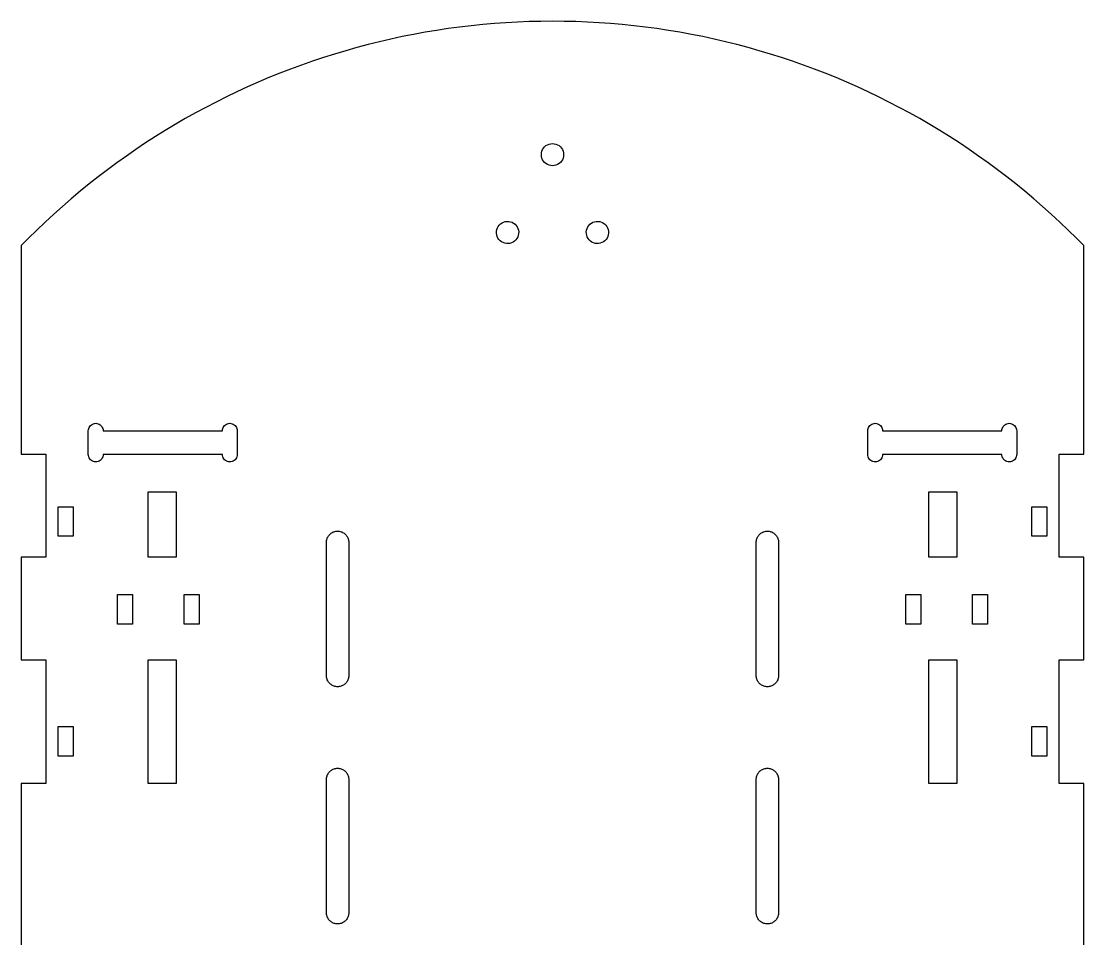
# Model space of a CAD drawing. Header units: metres. Extents: x -72 to 72, y -100 to 100.
# Drawn here: x -71.7 to 71.7, y -23.8 to 100 of the extents above; entities that cross this region are included whole.
import ezdxf

# ---------------------------------------------------------------- set-up
doc = ezdxf.new("R2010")
doc.units = ezdxf.units.M

msp = doc.modelspace()

# ---------------------------------------------------------------- linework, layer by layer
for p, q in [((-14.0901, 99.0024), (-15.6434, 98.7688)), ((-12.5333, 99.2115), (-14.0901, 99.0024)), ((-10.9734, 99.3961), (-12.5333, 99.2115)), ((-9.41083, 99.5562), (-10.9734, 99.3961)), ((-7.8459, 99.6917), (-9.41083, 99.5562)), ((-6.27904, 99.8027), (-7.8459, 99.6917)), ((-4.71063, 99.889), (-6.27904, 99.8027)), ((-3.14107, 99.9507), (-4.71063, 99.889)), ((-1.57072, 99.9877), (-3.14107, 99.9507)), ((0, 100), (-1.57072, 99.9877)), ((1.57072, 99.9877), (0, 100)), ((3.14107, 99.9507), (1.57072, 99.9877)), ((4.71063, 99.889), (3.14107, 99.9507)), ((6.27904, 99.8027), (4.71063, 99.889)), ((7.8459, 99.6917), (6.27904, 99.8027)), ((9.41083, 99.5562), (7.8459, 99.6917)), ((10.9734, 99.3961), (9.41083, 99.5562)), ((12.5333, 99.2115), (10.9734, 99.3961)), ((14.0901, 99.0024), (12.5333, 99.2115)), ((15.6434, 98.7688), (14.0901, 99.0024)), ((-21.8143, 97.5917), (-23.3445, 97.237)), ((-20.2787, 97.9223), (-21.8143, 97.5917)), ((-18.7381, 98.2287), (-20.2787, 97.9223)), ((-17.1929, 98.5109), (-18.7381, 98.2287)), ((-15.6434, 98.7688), (-17.1929, 98.5109)), ((17.1929, 98.5109), (15.6434, 98.7688)), ((18.7381, 98.2287), (17.1929, 98.5109)), ((20.2787, 97.9223), (18.7381, 98.2287)), ((21.8143, 97.5917), (20.2787, 97.9223)), ((23.3445, 97.237), (21.8143, 97.5917)), ((-26.3873, 96.4557), (-27.8991, 96.0294)), ((-24.869, 96.8583), (-26.3873, 96.4557)), ((-23.3445, 97.237), (-24.869, 96.8583)), ((24.869, 96.8583), (23.3445, 97.237)), ((26.3873, 96.4557), (24.869, 96.8583)), ((27.8991, 96.0294), (26.3873, 96.4557)), ((-30.9017, 95.1056), (-32.3917, 94.6085)), ((-29.404, 95.5793), (-30.9017, 95.1056)), ((-27.8991, 96.0294), (-29.404, 95.5793)), ((29.404, 95.5793), (27.8991, 96.0294)), ((30.9017, 95.1056), (29.404, 95.5793)), ((32.3917, 94.6085), (30.9017, 95.1056)), ((-35.3475, 93.5444), (-36.8125, 92.9776)), ((-33.8738, 94.0881), (-35.3475, 93.5444)), ((-32.3917, 94.6085), (-33.8738, 94.0881)), ((33.8738, 94.0881), (32.3917, 94.6085)), ((35.3475, 93.5444), (33.8738, 94.0881)), ((36.8125, 92.9776), (35.3475, 93.5444)), ((-39.7148, 91.7755), (-41.1514, 91.1403)), ((-38.2683, 92.3879), (-39.7148, 91.7755)), ((-36.8125, 92.9776), (-38.2683, 92.3879)), ((38.2683, 92.3879), (36.8125, 92.9776)), ((39.7148, 91.7755), (38.2683, 92.3879)), ((41.1514, 91.1403), (39.7148, 91.7755)), ((-42.5779, 90.4827), (-43.9939, 89.8027)), ((-41.1514, 91.1403), (-42.5779, 90.4827)), ((42.5779, 90.4827), (41.1514, 91.1403)), ((43.9939, 89.8027), (42.5779, 90.4827)), ((-45.399, 89.1006), (-46.793, 88.3766)), ((-43.9939, 89.8027), (-45.399, 89.1006)), ((45.399, 89.1006), (43.9939, 89.8027)), ((46.793, 88.3766), (45.399, 89.1006)), ((-48.1754, 87.6307), (-49.5459, 86.8631)), ((-46.793, 88.3766), (-48.1754, 87.6307)), ((48.1754, 87.6307), (46.793, 88.3766)), ((49.5459, 86.8631), (48.1754, 87.6307)), ((-50.9041, 86.0742), (-52.2498, 85.264)), ((-49.5459, 86.8631), (-50.9041, 86.0742)), ((50.9041, 86.0742), (49.5459, 86.8631)), ((52.2498, 85.264), (50.9041, 86.0742)), ((-52.2498, 85.264), (-53.5827, 84.4328)), ((53.5827, 84.4328), (52.2498, 85.264)), ((-54.9023, 83.5807), (-56.2083, 82.7081)), ((-53.5827, 84.4328), (-54.9023, 83.5807)), ((-1.06064, 83.0607), (-0.88165, 83.2135)), ((-0.88165, 83.2135), (-0.68097, 83.3365)), ((-0.68097, 83.3365), (-0.4635, 83.4266)), ((-0.4635, 83.4266), (-0.23463, 83.4815)), ((-0.23463, 83.4815), (0, 83.5)), ((0, 83.5), (0.23465, 83.4815)), ((0.23465, 83.4815), (0.46352, 83.4266)), ((0.46352, 83.4266), (0.68098, 83.3365)), ((0.68098, 83.3365), (0.88167, 83.2135)), ((0.88167, 83.2135), (1.06065, 83.0607)), ((54.9023, 83.5807), (53.5827, 84.4328)), ((56.2083, 82.7081), (54.9023, 83.5807)), ((-57.5005, 81.815), (-58.7785, 80.9017)), ((-56.2083, 82.7081), (-57.5005, 81.815)), ((-1.49997, 82), (-1.48151, 82.2346)), ((-1.48151, 81.7653), (-1.49997, 82)), ((-1.48151, 82.2346), (-1.42656, 82.4635)), ((-1.42656, 81.5365), (-1.48151, 81.7653)), ((-1.42656, 82.4635), (-1.33649, 82.681)), ((-1.33649, 82.681), (-1.2135, 82.8817)), ((-1.2135, 82.8817), (-1.06064, 83.0607)), ((1.06065, 83.0607), (1.21352, 82.8817)), ((1.21352, 82.8817), (1.3365, 82.681)), ((1.3365, 82.681), (1.42657, 82.4635)), ((1.42657, 82.4635), (1.48152, 82.2346)), ((1.48152, 81.7653), (1.42657, 81.5365)), ((1.48152, 82.2346), (1.5, 82)), ((1.5, 82), (1.48152, 81.7653)), ((57.5005, 81.815), (56.2083, 82.7081)), ((58.7785, 80.9017), (57.5005, 81.815)), ((-58.7785, 80.9017), (-60.042, 79.9685)), ((-1.33649, 81.319), (-1.42656, 81.5365)), ((-1.2135, 81.1183), (-1.33649, 81.319)), ((-1.06064, 80.9393), (-1.2135, 81.1183)), ((-0.88165, 80.7865), (-1.06064, 80.9393)), ((-0.68097, 80.6635), (-0.88165, 80.7865)), ((-0.4635, 80.5734), (-0.68097, 80.6635)), ((-0.23463, 80.5185), (-0.4635, 80.5734)), ((0, 80.5), (-0.23463, 80.5185)), ((0.23465, 80.5185), (0, 80.5)), ((0.46352, 80.5734), (0.23465, 80.5185)), ((0.68098, 80.6635), (0.46352, 80.5734)), ((0.88167, 80.7865), (0.68098, 80.6635)), ((1.06065, 80.9393), (0.88167, 80.7865)), ((1.21352, 81.1183), (1.06065, 80.9393)), ((1.3365, 81.319), (1.21352, 81.1183)), ((1.42657, 81.5365), (1.3365, 81.319)), ((60.042, 79.9685), (58.7785, 80.9017)), ((-61.2907, 79.0155), (-62.5243, 78.043)), ((-60.042, 79.9685), (-61.2907, 79.0155)), ((61.2907, 79.0155), (60.042, 79.9685)), ((62.5243, 78.043), (61.2907, 79.0155)), ((-62.5243, 78.043), (-63.7424, 77.0513)), ((63.7424, 77.0513), (62.5243, 78.043)), ((-64.9448, 76.0406), (-66.1312, 75.0111)), ((-63.7424, 77.0513), (-64.9448, 76.0406)), ((64.9448, 76.0406), (63.7424, 77.0513)), ((66.1312, 75.0111), (64.9448, 76.0406)), ((-66.1312, 75.0111), (-67.3012, 73.9631)), ((67.3012, 73.9631), (66.1312, 75.0111)), ((-67.3012, 73.9631), (-68.4547, 72.8969)), ((68.4547, 72.8969), (67.3012, 73.9631)), ((-69.5913, 71.8126), (-70.7107, 70.7107)), ((-68.4547, 72.8969), (-69.5913, 71.8126)), ((-7.55396, 71.6568), (-7.51106, 71.8882)), ((-7.51106, 71.8882), (-7.4325, 72.1101)), ((-7.4325, 72.1101), (-7.32018, 72.317)), ((-7.32018, 72.317), (-7.17688, 72.5037)), ((-7.17688, 72.5037), (-7.00615, 72.6657)), ((-7.00615, 72.6657), (-6.81216, 72.799)), ((-6.81216, 72.799), (-6.59972, 72.9004)), ((-6.59972, 72.9004), (-6.37404, 72.9672)), ((-6.37404, 72.9672), (-6.14067, 72.998)), ((-6.14067, 72.998), (-5.90538, 72.9918)), ((-5.90538, 72.9918), (-5.67393, 72.9489)), ((-5.67393, 72.9489), (-5.45207, 72.8703)), ((-5.45207, 72.8703), (-5.24521, 72.758)), ((-5.24521, 72.758), (-5.05847, 72.6147)), ((-5.05847, 72.6147), (-4.89645, 72.444)), ((-4.89645, 72.444), (-4.76314, 72.25)), ((-4.76314, 72.25), (-4.6618, 72.0376)), ((-4.6618, 72.0376), (-4.59496, 71.8119)), ((-4.59496, 71.8119), (-4.56422, 71.5785)), ((4.56422, 71.5785), (4.59496, 71.8119)), ((4.59496, 71.8119), (4.6618, 72.0376)), ((4.6618, 72.0376), (4.76314, 72.25)), ((4.76314, 72.25), (4.89645, 72.444)), ((4.89645, 72.444), (5.05847, 72.6147)), ((5.05847, 72.6147), (5.24521, 72.758)), ((5.24521, 72.758), (5.45207, 72.8703)), ((5.45207, 72.8703), (5.67393, 72.9489)), ((5.67393, 72.9489), (5.90538, 72.9918)), ((5.90538, 72.9918), (6.14067, 72.998)), ((6.14067, 72.998), (6.37404, 72.9672)), ((6.37404, 72.9672), (6.59972, 72.9004)), ((6.59972, 72.9004), (6.81216, 72.799)), ((6.81216, 72.799), (7.00615, 72.6657)), ((7.00615, 72.6657), (7.17688, 72.5037)), ((7.17688, 72.5037), (7.32018, 72.317)), ((7.32018, 72.317), (7.4325, 72.1101)), ((7.4325, 72.1101), (7.51106, 71.8882)), ((7.51106, 71.8882), (7.55396, 71.6568)), ((69.5913, 71.8126), (68.4547, 72.8969)), ((70.7107, 70.7107), (69.5913, 71.8126)), ((-70.7107, 70.7107), (-71.686, 69.7199)), ((-7.56012, 71.4215), (-7.55396, 71.6568)), ((-7.52939, 71.1881), (-7.56012, 71.4215)), ((-7.46254, 70.9624), (-7.52939, 71.1881)), ((-7.36121, 70.75), (-7.46254, 70.9624)), ((-7.22789, 70.556), (-7.36121, 70.75)), ((-7.06587, 70.3853), (-7.22789, 70.556)), ((-6.87914, 70.242), (-7.06587, 70.3853)), ((-5.11819, 70.3343), (-5.31216, 70.201)), ((-4.94745, 70.4963), (-5.11819, 70.3343)), ((-4.80417, 70.683), (-4.94745, 70.4963)), ((-4.69185, 70.8899), (-4.80417, 70.683)), ((-4.61328, 71.1118), (-4.69185, 70.8899)), ((-4.57039, 71.3432), (-4.61328, 71.1118)), ((-4.56422, 71.5785), (-4.57039, 71.3432)), ((4.57037, 71.3432), (4.56422, 71.5785)), ((4.61327, 71.1118), (4.57037, 71.3432)), ((4.69183, 70.8899), (4.61327, 71.1118)), ((4.80415, 70.683), (4.69183, 70.8899)), ((4.94743, 70.4963), (4.80415, 70.683)), ((5.11818, 70.3343), (4.94743, 70.4963)), ((5.31215, 70.201), (5.11818, 70.3343)), ((7.06586, 70.3853), (6.87912, 70.242)), ((7.22787, 70.556), (7.06586, 70.3853)), ((7.36119, 70.75), (7.22787, 70.556)), ((7.46252, 70.9624), (7.36119, 70.75)), ((7.52937, 71.1881), (7.46252, 70.9624)), ((7.56012, 71.4215), (7.52937, 71.1881)), ((7.55396, 71.6568), (7.56012, 71.4215)), ((71.686, 69.7199), (70.7107, 70.7107)), ((-71.686, 69.7199), (-71.686, 41.6)), ((-6.67227, 70.1297), (-6.87914, 70.242)), ((-6.45039, 70.0511), (-6.67227, 70.1297)), ((-6.21896, 70.0082), (-6.45039, 70.0511)), ((-5.98367, 70.0021), (-6.21896, 70.0082)), ((-5.75031, 70.0328), (-5.98367, 70.0021)), ((-5.52461, 70.0996), (-5.75031, 70.0328)), ((-5.31216, 70.201), (-5.52461, 70.0996)), ((5.5246, 70.0996), (5.31215, 70.201)), ((5.75029, 70.0328), (5.5246, 70.0996)), ((5.98366, 70.0021), (5.75029, 70.0328)), ((6.21895, 70.0082), (5.98366, 70.0021)), ((6.45038, 70.0511), (6.21895, 70.0082)), ((6.67226, 70.1297), (6.45038, 70.0511)), ((6.87912, 70.242), (6.67226, 70.1297)), ((71.686, 41.6001), (71.686, 69.7199)), ((-62.636, 44.75), (-62.6237, 44.9064)), ((-62.636, 41.55), (-62.636, 44.75)), ((-62.6237, 44.9064), (-62.5871, 45.059)), ((-62.5871, 45.059), (-62.527, 45.204)), ((-62.527, 45.204), (-62.445, 45.3378)), ((-62.445, 45.3378), (-62.3431, 45.4571)), ((-62.3431, 45.4571), (-62.2238, 45.559)), ((-62.2238, 45.559), (-62.09, 45.641)), ((-62.09, 45.641), (-61.945, 45.701)), ((-61.945, 45.701), (-61.7924, 45.7377)), ((-61.7924, 45.7377), (-61.636, 45.75)), ((-61.636, 45.75), (-61.4796, 45.7377)), ((-61.4796, 45.7377), (-61.327, 45.701)), ((-61.327, 45.701), (-61.182, 45.641)), ((-61.182, 45.641), (-61.0482, 45.559)), ((-61.0482, 45.559), (-60.9289, 45.4571)), ((-60.9289, 45.4571), (-60.827, 45.3378)), ((-60.827, 45.3378), (-60.745, 45.204)), ((-60.745, 45.204), (-60.6849, 45.059)), ((-60.6849, 45.059), (-60.6483, 44.9064)), ((-60.6483, 44.9064), (-60.636, 44.75)), ((-60.636, 44.75), (-44.55, 44.75)), ((-44.55, 44.75), (-44.5377, 44.9064)), ((-44.5377, 44.9064), (-44.5011, 45.059)), ((-44.5011, 45.059), (-44.441, 45.204)), ((-44.441, 45.204), (-44.359, 45.3378)), ((-44.359, 45.3378), (-44.2571, 45.4571)), ((-44.2571, 45.4571), (-44.1378, 45.559)), ((-44.1378, 45.559), (-44.004, 45.641)), ((-44.004, 45.641), (-43.859, 45.701)), ((-43.859, 45.701), (-43.7064, 45.7377)), ((-43.7064, 45.7377), (-43.55, 45.75)), ((-43.55, 45.75), (-43.3936, 45.7377)), ((-43.3936, 45.7377), (-43.241, 45.701)), ((-43.241, 45.701), (-43.096, 45.641)), ((-43.096, 45.641), (-42.9622, 45.559)), ((-42.9622, 45.559), (-42.8429, 45.4571)), ((-42.8429, 45.4571), (-42.741, 45.3378)), ((-42.741, 45.3378), (-42.659, 45.204)), ((-42.659, 45.204), (-42.599, 45.059)), ((-42.599, 45.059), (-42.5623, 44.9064)), ((-42.5623, 44.9064), (-42.55, 44.75)), ((-42.55, 44.75), (-42.55, 41.55)), ((42.55, 44.75), (42.5623, 44.9064)), ((42.55, 41.55), (42.55, 44.75)), ((42.5623, 44.9064), (42.5989, 45.059)), ((42.5989, 45.059), (42.659, 45.204)), ((42.659, 45.204), (42.741, 45.3378)), ((42.741, 45.3378), (42.8429, 45.4571)), ((42.8429, 45.4571), (42.9622, 45.559)), ((42.9622, 45.559), (43.096, 45.641)), ((43.096, 45.641), (43.241, 45.701)), ((43.241, 45.701), (43.3936, 45.7377)), ((43.3936, 45.7377), (43.55, 45.75)), ((43.55, 45.75), (43.7064, 45.7377)), ((43.7064, 45.7377), (43.859, 45.701)), ((43.859, 45.701), (44.004, 45.641)), ((44.004, 45.641), (44.1378, 45.559)), ((44.1378, 45.559), (44.2571, 45.4571)), ((44.2571, 45.4571), (44.359, 45.3378)), ((44.359, 45.3378), (44.441, 45.204)), ((44.441, 45.204), (44.5011, 45.059)), ((44.5011, 45.059), (44.5377, 44.9064)), ((44.5377, 44.9064), (44.55, 44.75)), ((44.55, 44.75), (60.636, 44.75)), ((60.636, 44.75), (60.6483, 44.9064)), ((60.6483, 44.9064), (60.6849, 45.059)), ((60.6849, 45.059), (60.745, 45.204)), ((60.745, 45.204), (60.827, 45.3378)), ((60.827, 45.3378), (60.9289, 45.4571)), ((60.9289, 45.4571), (61.0482, 45.559)), ((61.0482, 45.559), (61.182, 45.641)), ((61.182, 45.641), (61.327, 45.701)), ((61.327, 45.701), (61.4796, 45.7377)), ((61.4796, 45.7377), (61.636, 45.75)), ((61.636, 45.75), (61.7924, 45.7377)), ((61.7924, 45.7377), (61.945, 45.701)), ((61.945, 45.701), (62.09, 45.641)), ((62.09, 45.641), (62.2238, 45.559)), ((62.2238, 45.559), (62.3431, 45.4571)), ((62.3431, 45.4571), (62.445, 45.3378)), ((62.445, 45.3378), (62.527, 45.204)), ((62.527, 45.204), (62.587, 45.059)), ((62.587, 45.059), (62.6237, 44.9064)), ((62.6237, 44.9064), (62.636, 44.75)), ((62.636, 44.75), (62.636, 41.55)), ((-71.686, 41.6), (-68.3862, 41.6001)), ((-68.3862, 41.6001), (-68.3862, 27.6665)), ((68.3861, 41.6), (71.686, 41.6001)), ((68.3862, 27.6665), (68.3861, 41.6)), ((-62.6237, 41.3936), (-62.636, 41.55)), ((-62.5871, 41.241), (-62.6237, 41.3936)), ((-62.527, 41.096), (-62.5871, 41.241)), ((-62.445, 40.9622), (-62.527, 41.096)), ((-62.3431, 40.8429), (-62.445, 40.9622)), ((-62.2238, 40.741), (-62.3431, 40.8429)), ((-62.09, 40.659), (-62.2238, 40.741)), ((-61.945, 40.599), (-62.09, 40.659)), ((-61.7924, 40.5623), (-61.945, 40.599)), ((-61.636, 40.55), (-61.7924, 40.5623)), ((-61.4796, 40.5623), (-61.636, 40.55)), ((-61.327, 40.599), (-61.4796, 40.5623)), ((-61.182, 40.659), (-61.327, 40.599)), ((-61.0482, 40.741), (-61.182, 40.659)), ((-60.9289, 40.8429), (-61.0482, 40.741)), ((-60.827, 40.9622), (-60.9289, 40.8429)), ((-60.745, 41.096), (-60.827, 40.9622)), ((-60.6849, 41.241), (-60.745, 41.096)), ((-60.6483, 41.3936), (-60.6849, 41.241)), ((-60.636, 41.55), (-60.6483, 41.3936)), ((-44.55, 41.55), (-60.636, 41.55)), ((-44.5377, 41.3936), (-44.55, 41.55)), ((-44.5011, 41.241), (-44.5377, 41.3936)), ((-44.441, 41.096), (-44.5011, 41.241)), ((-44.359, 40.9622), (-44.441, 41.096)), ((-44.2571, 40.8429), (-44.359, 40.9622)), ((-44.1378, 40.741), (-44.2571, 40.8429)), ((-44.004, 40.659), (-44.1378, 40.741)), ((-43.859, 40.599), (-44.004, 40.659)), ((-43.7064, 40.5623), (-43.859, 40.599)), ((-43.55, 40.55), (-43.7064, 40.5623)), ((-43.3936, 40.5623), (-43.55, 40.55)), ((-43.241, 40.599), (-43.3936, 40.5623)), ((-43.096, 40.659), (-43.241, 40.599)), ((-42.9622, 40.741), (-43.096, 40.659)), ((-42.8429, 40.8429), (-42.9622, 40.741)), ((-42.741, 40.9622), (-42.8429, 40.8429)), ((-42.659, 41.096), (-42.741, 40.9622)), ((-42.599, 41.241), (-42.659, 41.096)), ((-42.5623, 41.3936), (-42.599, 41.241)), ((-42.55, 41.55), (-42.5623, 41.3936)), ((42.5623, 41.3936), (42.55, 41.55)), ((42.5989, 41.241), (42.5623, 41.3936)), ((42.659, 41.096), (42.5989, 41.241)), ((42.741, 40.9622), (42.659, 41.096)), ((42.8429, 40.8429), (42.741, 40.9622)), ((42.9622, 40.741), (42.8429, 40.8429)), ((43.096, 40.659), (42.9622, 40.741)), ((43.241, 40.599), (43.096, 40.659)), ((43.3936, 40.5623), (43.241, 40.599)), ((43.55, 40.55), (43.3936, 40.5623)), ((43.7064, 40.5623), (43.55, 40.55)), ((43.859, 40.599), (43.7064, 40.5623)), ((44.004, 40.659), (43.859, 40.599)), ((44.1378, 40.741), (44.004, 40.659)), ((44.2571, 40.8429), (44.1378, 40.741)), ((44.359, 40.9622), (44.2571, 40.8429)), ((44.441, 41.096), (44.359, 40.9622)), ((44.5011, 41.241), (44.441, 41.096)), ((44.5377, 41.3936), (44.5011, 41.241)), ((44.55, 41.55), (44.5377, 41.3936)), ((60.636, 41.55), (44.55, 41.55)), ((60.6483, 41.3936), (60.636, 41.55)), ((60.6849, 41.241), (60.6483, 41.3936)), ((60.745, 41.096), (60.6849, 41.241)), ((60.827, 40.9622), (60.745, 41.096)), ((60.9289, 40.8429), (60.827, 40.9622)), ((61.0482, 40.741), (60.9289, 40.8429)), ((61.182, 40.659), (61.0482, 40.741)), ((61.327, 40.599), (61.182, 40.659)), ((61.4796, 40.5623), (61.327, 40.599)), ((61.636, 40.55), (61.4796, 40.5623)), ((61.7924, 40.5623), (61.636, 40.55)), ((61.945, 40.599), (61.7924, 40.5623)), ((62.09, 40.659), (61.945, 40.599)), ((62.2238, 40.741), (62.09, 40.659)), ((62.3431, 40.8429), (62.2238, 40.741)), ((62.445, 40.9622), (62.3431, 40.8429)), ((62.527, 41.096), (62.445, 40.9622)), ((62.587, 41.241), (62.527, 41.096)), ((62.6237, 41.3936), (62.587, 41.241)), ((62.636, 41.55), (62.6237, 41.3936)), ((-54.5761, 36.5), (-50.8017, 36.5001)), ((-54.576, 27.6665), (-54.5761, 36.5)), ((-50.8017, 36.5001), (-50.8017, 27.6665)), ((50.8016, 36.5), (54.576, 36.5001)), ((50.8017, 27.6665), (50.8016, 36.5)), ((54.576, 36.5001), (54.576, 27.6665)), ((-66.686, 30.5), (-66.686, 34.5)), ((-66.686, 34.5), (-64.686, 34.5)), ((-64.686, 34.5), (-64.686, 30.5)), ((64.686, 30.5), (64.686, 34.5)), ((64.686, 34.5), (66.686, 34.5)), ((66.686, 34.5), (66.686, 30.5)), ((-64.686, 30.5), (-66.686, 30.5)), ((-30.4585, 30.0502), (-30.4266, 30.1635)), ((-30.4266, 30.1635), (-30.3858, 30.274)), ((-30.3858, 30.274), (-30.3365, 30.381)), ((-30.3365, 30.381), (-30.2789, 30.4837)), ((-30.2789, 30.4837), (-30.2135, 30.5817)), ((-30.2135, 30.5817), (-30.1406, 30.6742)), ((-30.1406, 30.6742), (-30.0607, 30.7607)), ((-30.0607, 30.7607), (-29.9742, 30.8406)), ((-29.9742, 30.8406), (-29.8817, 30.9135)), ((-29.8817, 30.9135), (-29.7837, 30.979)), ((-29.7837, 30.979), (-29.681, 31.0365)), ((-29.681, 31.0365), (-29.574, 31.0858)), ((-29.574, 31.0858), (-29.4635, 31.1266)), ((-29.4635, 31.1266), (-29.3502, 31.1586)), ((-29.3502, 31.1586), (-29.2346, 31.1815)), ((-29.2346, 31.1815), (-29.1177, 31.1954)), ((-29.1177, 31.1954), (-29, 31.2)), ((-29, 31.2), (-28.8823, 31.1954)), ((-28.8823, 31.1954), (-28.7653, 31.1815)), ((-28.7653, 31.1815), (-28.6498, 31.1586)), ((-28.6498, 31.1586), (-28.5365, 31.1266)), ((-28.5365, 31.1266), (-28.426, 31.0858)), ((-28.426, 31.0858), (-28.319, 31.0365)), ((-28.319, 31.0365), (-28.2162, 30.979)), ((-28.2162, 30.979), (-28.1183, 30.9135)), ((-28.1183, 30.9135), (-28.0258, 30.8406)), ((-28.0258, 30.8406), (-27.9393, 30.7607)), ((-27.9393, 30.7607), (-27.8594, 30.6742)), ((-27.8594, 30.6742), (-27.7865, 30.5817)), ((-27.7865, 30.5817), (-27.721, 30.4837)), ((-27.721, 30.4837), (-27.6635, 30.381)), ((-27.6635, 30.381), (-27.6142, 30.274)), ((-27.6142, 30.274), (-27.5734, 30.1635)), ((-27.5734, 30.1635), (-27.5414, 30.0502)), ((27.5414, 30.0502), (27.5734, 30.1635)), ((27.5734, 30.1635), (27.6142, 30.274)), ((27.6142, 30.274), (27.6635, 30.381)), ((27.6635, 30.381), (27.721, 30.4837)), ((27.721, 30.4837), (27.7865, 30.5817)), ((27.7865, 30.5817), (27.8594, 30.6742)), ((27.8594, 30.6742), (27.9393, 30.7607)), ((27.9393, 30.7607), (28.0258, 30.8406)), ((28.0258, 30.8406), (28.1183, 30.9135)), ((28.1183, 30.9135), (28.2162, 30.979)), ((28.2162, 30.979), (28.319, 31.0365)), ((28.319, 31.0365), (28.426, 31.0858)), ((28.426, 31.0858), (28.5365, 31.1266)), ((28.5365, 31.1266), (28.6498, 31.1586)), ((28.6498, 31.1586), (28.7653, 31.1815)), ((28.7653, 31.1815), (28.8823, 31.1954)), ((28.8823, 31.1954), (29, 31.2)), ((29, 31.2), (29.1177, 31.1954)), ((29.1177, 31.1954), (29.2346, 31.1815)), ((29.2346, 31.1815), (29.3502, 31.1586)), ((29.3502, 31.1586), (29.4635, 31.1266)), ((29.4635, 31.1266), (29.574, 31.0858)), ((29.574, 31.0858), (29.681, 31.0365)), ((29.681, 31.0365), (29.7837, 30.979)), ((29.7837, 30.979), (29.8817, 30.9135)), ((29.8817, 30.9135), (29.9742, 30.8406)), ((29.9742, 30.8406), (30.0607, 30.7607)), ((30.0607, 30.7607), (30.1406, 30.6742)), ((30.1406, 30.6742), (30.2135, 30.5817)), ((30.2135, 30.5817), (30.2789, 30.4837)), ((30.2789, 30.4837), (30.3365, 30.381)), ((30.3365, 30.381), (30.3858, 30.274)), ((30.3858, 30.274), (30.4266, 30.1635)), ((30.4266, 30.1635), (30.4585, 30.0502)), ((66.686, 30.5), (64.686, 30.5)), ((-30.5, 29.7), (-30.4954, 29.8177)), ((-30.5, 11.7), (-30.5, 29.7)), ((-30.4954, 29.8177), (-30.4815, 29.9346)), ((-30.4815, 29.9346), (-30.4585, 30.0502)), ((-27.5414, 30.0502), (-27.5185, 29.9346)), ((-27.5185, 29.9346), (-27.5046, 29.8177)), ((-27.5046, 29.8177), (-27.5, 29.7)), ((-27.5, 29.7), (-27.5, 11.7)), ((27.5, 29.7), (27.5046, 29.8177)), ((27.5, 11.7), (27.5, 29.7)), ((27.5046, 29.8177), (27.5185, 29.9346)), ((27.5185, 29.9346), (27.5414, 30.0502)), ((30.4585, 30.0502), (30.4815, 29.9346)), ((30.4815, 29.9346), (30.4954, 29.8177)), ((30.4954, 29.8177), (30.5, 29.7)), ((30.5, 29.7), (30.5, 11.7)), ((-68.3862, 27.6665), (-71.686, 27.6665)), ((-71.686, 27.6665), (-71.686, 13.8333)), ((-50.8017, 27.6665), (-54.576, 27.6665)), ((54.576, 27.6665), (50.8017, 27.6665)), ((71.686, 27.6665), (68.3862, 27.6665)), ((71.686, 13.8334), (71.686, 27.6665)), ((-58.686, 18.6667), (-58.686, 22.6667)), ((-58.686, 22.6667), (-56.686, 22.6667)), ((-56.686, 22.6667), (-56.686, 18.6667)), ((-49.686, 18.6667), (-49.686, 22.6667)), ((-49.686, 22.6667), (-47.686, 22.6667)), ((-47.686, 22.6667), (-47.686, 18.6667)), ((47.686, 18.6667), (47.686, 22.6667)), ((47.686, 22.6667), (49.686, 22.6667)), ((49.686, 22.6667), (49.686, 18.6667)), ((56.686, 18.6667), (56.686, 22.6667)), ((56.686, 22.6667), (58.686, 22.6667)), ((58.686, 22.6667), (58.686, 18.6667)), ((-56.686, 18.6667), (-58.686, 18.6667)), ((-47.686, 18.6667), (-49.686, 18.6667)), ((49.686, 18.6667), (47.686, 18.6667)), ((58.686, 18.6667), (56.686, 18.6667)), ((-71.686, 13.8333), (-68.3862, 13.8334)), ((-68.3862, 13.8334), (-68.3862, -2.86661)), ((-54.5761, 13.8333), (-50.8017, 13.8334)), ((-54.576, -2.86661), (-54.5761, 13.8333)), ((-50.8017, 13.8334), (-50.8017, -2.86661)), ((50.8016, 13.8333), (54.576, 13.8334)), ((50.8017, -2.86661), (50.8016, 13.8333)), ((54.576, 13.8334), (54.576, -2.86661)), ((68.3861, 13.8333), (71.686, 13.8334)), ((68.3862, -2.86661), (68.3861, 13.8333)), ((-30.4954, 11.5823), (-30.5, 11.7)), ((-30.4815, 11.4653), (-30.4954, 11.5823)), ((-27.5046, 11.5823), (-27.5185, 11.4653)), ((-27.5, 11.7), (-27.5046, 11.5823)), ((27.5046, 11.5823), (27.5, 11.7)), ((27.5185, 11.4653), (27.5046, 11.5823)), ((30.4954, 11.5823), (30.4815, 11.4653)), ((30.5, 11.7), (30.4954, 11.5823)), ((-30.4585, 11.3498), (-30.4815, 11.4653)), ((-30.4266, 11.2365), (-30.4585, 11.3498)), ((-30.3858, 11.126), (-30.4266, 11.2365)), ((-30.3365, 11.019), (-30.3858, 11.126)), ((-30.2789, 10.9162), (-30.3365, 11.019)), ((-30.2135, 10.8183), (-30.2789, 10.9162)), ((-30.1406, 10.7258), (-30.2135, 10.8183)), ((-30.0607, 10.6393), (-30.1406, 10.7258)), ((-29.9742, 10.5594), (-30.0607, 10.6393)), ((-29.8817, 10.4865), (-29.9742, 10.5594)), ((-29.7837, 10.421), (-29.8817, 10.4865)), ((-29.681, 10.3635), (-29.7837, 10.421)), ((-29.574, 10.3142), (-29.681, 10.3635)), ((-29.4635, 10.2734), (-29.574, 10.3142)), ((-29.3502, 10.2414), (-29.4635, 10.2734)), ((-29.2346, 10.2185), (-29.3502, 10.2414)), ((-29.1177, 10.2046), (-29.2346, 10.2185)), ((-29, 10.2), (-29.1177, 10.2046)), ((-28.8823, 10.2046), (-29, 10.2)), ((-28.7653, 10.2185), (-28.8823, 10.2046)), ((-28.6498, 10.2414), (-28.7653, 10.2185)), ((-28.5365, 10.2734), (-28.6498, 10.2414)), ((-28.426, 10.3142), (-28.5365, 10.2734)), ((-28.319, 10.3635), (-28.426, 10.3142)), ((-28.2162, 10.421), (-28.319, 10.3635)), ((-28.1183, 10.4865), (-28.2162, 10.421)), ((-28.0258, 10.5594), (-28.1183, 10.4865)), ((-27.9393, 10.6393), (-28.0258, 10.5594)), ((-27.8594, 10.7258), (-27.9393, 10.6393)), ((-27.7865, 10.8183), (-27.8594, 10.7258)), ((-27.721, 10.9162), (-27.7865, 10.8183)), ((-27.6635, 11.019), (-27.721, 10.9162)), ((-27.6142, 11.126), (-27.6635, 11.019)), ((-27.5734, 11.2365), (-27.6142, 11.126)), ((-27.5414, 11.3498), (-27.5734, 11.2365)), ((-27.5185, 11.4653), (-27.5414, 11.3498)), ((27.5414, 11.3498), (27.5185, 11.4653)), ((27.5734, 11.2365), (27.5414, 11.3498)), ((27.6142, 11.126), (27.5734, 11.2365)), ((27.6635, 11.019), (27.6142, 11.126)), ((27.721, 10.9162), (27.6635, 11.019)), ((27.7865, 10.8183), (27.721, 10.9162)), ((27.8594, 10.7258), (27.7865, 10.8183)), ((27.9393, 10.6393), (27.8594, 10.7258)), ((28.0258, 10.5594), (27.9393, 10.6393)), ((28.1183, 10.4865), (28.0258, 10.5594)), ((28.2162, 10.421), (28.1183, 10.4865)), ((28.319, 10.3635), (28.2162, 10.421)), ((28.426, 10.3142), (28.319, 10.3635)), ((28.5365, 10.2734), (28.426, 10.3142)), ((28.6498, 10.2414), (28.5365, 10.2734)), ((28.7653, 10.2185), (28.6498, 10.2414)), ((28.8823, 10.2046), (28.7653, 10.2185)), ((29, 10.2), (28.8823, 10.2046)), ((29.1177, 10.2046), (29, 10.2)), ((29.2346, 10.2185), (29.1177, 10.2046)), ((29.3502, 10.2414), (29.2346, 10.2185)), ((29.4635, 10.2734), (29.3502, 10.2414)), ((29.574, 10.3142), (29.4635, 10.2734)), ((29.681, 10.3635), (29.574, 10.3142)), ((29.7837, 10.421), (29.681, 10.3635)), ((29.8817, 10.4865), (29.7837, 10.421)), ((29.9742, 10.5594), (29.8817, 10.4865)), ((30.0607, 10.6393), (29.9742, 10.5594)), ((30.1406, 10.7258), (30.0607, 10.6393)), ((30.2135, 10.8183), (30.1406, 10.7258)), ((30.2789, 10.9162), (30.2135, 10.8183)), ((30.3365, 11.019), (30.2789, 10.9162)), ((30.3858, 11.126), (30.3365, 11.019)), ((30.4266, 11.2365), (30.3858, 11.126)), ((30.4585, 11.3498), (30.4266, 11.2365)), ((30.4815, 11.4653), (30.4585, 11.3498)), ((-66.686, 0.84363), (-66.686, 4.84363)), ((-66.686, 4.84363), (-64.686, 4.84363)), ((-64.686, 4.84363), (-64.686, 0.84363)), ((64.686, 0.84363), (64.686, 4.84363)), ((64.686, 4.84363), (66.686, 4.84363)), ((66.686, 4.84363), (66.686, 0.84363)), ((-64.686, 0.84363), (-66.686, 0.84363)), ((66.686, 0.84363), (64.686, 0.84363)), ((-30.2789, -1.51625), (-30.2135, -1.41832)), ((-30.2135, -1.41832), (-30.1406, -1.32582)), ((-30.1406, -1.32582), (-30.0607, -1.23933)), ((-30.0607, -1.23933), (-29.9742, -1.15938)), ((-29.9742, -1.15938), (-29.8817, -1.08647)), ((-29.8817, -1.08647), (-29.7837, -1.02103)), ((-29.7837, -1.02103), (-29.681, -0.96349)), ((-29.681, -0.96349), (-29.574, -0.91417)), ((-29.574, -0.91417), (-29.4635, -0.87341)), ((-29.4635, -0.87341), (-29.3502, -0.84143)), ((-29.3502, -0.84143), (-29.2346, -0.81847)), ((-29.2346, -0.81847), (-29.1177, -0.80461)), ((-29.1177, -0.80461), (-29, -0.79999)), ((-29, -0.79999), (-28.8823, -0.80461)), ((-28.8823, -0.80461), (-28.7653, -0.81847)), ((-28.7653, -0.81847), (-28.6498, -0.84143)), ((-28.6498, -0.84143), (-28.5365, -0.87341)), ((-28.5365, -0.87341), (-28.426, -0.91417)), ((-28.426, -0.91417), (-28.319, -0.96349)), ((-28.319, -0.96349), (-28.2162, -1.02103)), ((-28.2162, -1.02103), (-28.1183, -1.08647)), ((-28.1183, -1.08647), (-28.0258, -1.15938)), ((-28.0258, -1.15938), (-27.9393, -1.23933)), ((-27.9393, -1.23933), (-27.8594, -1.32582)), ((-27.8594, -1.32582), (-27.7865, -1.41832)), ((-27.7865, -1.41832), (-27.721, -1.51625)), ((27.721, -1.51625), (27.7865, -1.41832)), ((27.7865, -1.41832), (27.8594, -1.32582)), ((27.8594, -1.32582), (27.9393, -1.23933)), ((27.9393, -1.23933), (28.0258, -1.15938)), ((28.0258, -1.15938), (28.1183, -1.08647)), ((28.1183, -1.08647), (28.2162, -1.02103)), ((28.2162, -1.02103), (28.319, -0.96349)), ((28.319, -0.96349), (28.426, -0.91417)), ((28.426, -0.91417), (28.5365, -0.87341)), ((28.5365, -0.87341), (28.6498, -0.84143)), ((28.6498, -0.84143), (28.7653, -0.81847)), ((28.7653, -0.81847), (28.8823, -0.80461)), ((28.8823, -0.80461), (29, -0.79999)), ((29, -0.79999), (29.1177, -0.80461)), ((29.1177, -0.80461), (29.2346, -0.81847)), ((29.2346, -0.81847), (29.3502, -0.84143)), ((29.3502, -0.84143), (29.4635, -0.87341)), ((29.4635, -0.87341), (29.574, -0.91417)), ((29.574, -0.91417), (29.681, -0.96349)), ((29.681, -0.96349), (29.7837, -1.02103)), ((29.7837, -1.02103), (29.8817, -1.08647)), ((29.8817, -1.08647), (29.9742, -1.15938)), ((29.9742, -1.15938), (30.0607, -1.23933)), ((30.0607, -1.23933), (30.1406, -1.32582)), ((30.1406, -1.32582), (30.2135, -1.41832)), ((30.2135, -1.41832), (30.2789, -1.51625)), ((-68.3862, -2.86661), (-71.686, -2.86661)), ((-71.686, -2.86661), (-71.686, -69.7199)), ((-50.8017, -2.86661), (-54.576, -2.86661)), ((-30.5, -2.29999), (-30.4954, -2.1823)), ((-30.5, -20.3), (-30.5, -2.29999)), ((-30.4954, -2.1823), (-30.4815, -2.06534)), ((-30.4815, -2.06534), (-30.4585, -1.94983)), ((-30.4585, -1.94983), (-30.4266, -1.83647)), ((-30.4266, -1.83647), (-30.3858, -1.72597)), ((-30.3858, -1.72597), (-30.3365, -1.619)), ((-30.3365, -1.619), (-30.2789, -1.51625)), ((-27.721, -1.51625), (-27.6635, -1.619)), ((-27.6635, -1.619), (-27.6142, -1.72597)), ((-27.6142, -1.72597), (-27.5734, -1.83647)), ((-27.5734, -1.83647), (-27.5414, -1.94983)), ((-27.5414, -1.94983), (-27.5185, -2.06534)), ((-27.5185, -2.06534), (-27.5046, -2.1823)), ((-27.5046, -2.1823), (-27.5, -2.29999)), ((-27.5, -2.29999), (-27.5, -20.3)), ((27.5, -2.29999), (27.5046, -2.1823)), ((27.5, -20.3), (27.5, -2.29999)), ((27.5046, -2.1823), (27.5185, -2.06534)), ((27.5185, -2.06534), (27.5414, -1.94983)), ((27.5414, -1.94983), (27.5734, -1.83647)), ((27.5734, -1.83647), (27.6142, -1.72597)), ((27.6142, -1.72597), (27.6635, -1.619)), ((27.6635, -1.619), (27.721, -1.51625)), ((30.2789, -1.51625), (30.3365, -1.619)), ((30.3365, -1.619), (30.3858, -1.72597)), ((30.3858, -1.72597), (30.4266, -1.83647)), ((30.4266, -1.83647), (30.4585, -1.94983)), ((30.4585, -1.94983), (30.4815, -2.06534)), ((30.4815, -2.06534), (30.4954, -2.1823)), ((30.4954, -2.1823), (30.5, -2.29999)), ((30.5, -2.29999), (30.5, -20.3)), ((54.576, -2.86661), (50.8017, -2.86661)), ((71.686, -2.86661), (68.3862, -2.86661)), ((71.686, -69.7199), (71.686, -2.86661)), ((-30.4954, -20.4177), (-30.5, -20.3)), ((-30.4815, -20.5346), (-30.4954, -20.4177)), ((-30.4585, -20.6502), (-30.4815, -20.5346)), ((-30.4266, -20.7635), (-30.4585, -20.6502)), ((-30.3858, -20.874), (-30.4266, -20.7635)), ((-30.3365, -20.981), (-30.3858, -20.874)), ((-30.2789, -21.0837), (-30.3365, -20.981)), ((-30.2135, -21.1817), (-30.2789, -21.0837)), ((-30.1406, -21.2742), (-30.2135, -21.1817)), ((-30.0607, -21.3607), (-30.1406, -21.2742)), ((-29.9742, -21.4406), (-30.0607, -21.3607)), ((-29.8817, -21.5135), (-29.9742, -21.4406)), ((-28.0258, -21.4406), (-28.1183, -21.5135)), ((-27.9393, -21.3607), (-28.0258, -21.4406)), ((-27.8594, -21.2742), (-27.9393, -21.3607)), ((-27.7865, -21.1817), (-27.8594, -21.2742)), ((-27.721, -21.0837), (-27.7865, -21.1817)), ((-27.6635, -20.981), (-27.721, -21.0837)), ((-27.6142, -20.874), (-27.6635, -20.981)), ((-27.5734, -20.7635), (-27.6142, -20.874)), ((-27.5414, -20.6502), (-27.5734, -20.7635)), ((-27.5185, -20.5346), (-27.5414, -20.6502)), ((-27.5046, -20.4177), (-27.5185, -20.5346)), ((-27.5, -20.3), (-27.5046, -20.4177)), ((27.5046, -20.4177), (27.5, -20.3)), ((27.5185, -20.5346), (27.5046, -20.4177)), ((27.5414, -20.6502), (27.5185, -20.5346)), ((27.5734, -20.7635), (27.5414, -20.6502)), ((27.6142, -20.874), (27.5734, -20.7635)), ((27.6635, -20.981), (27.6142, -20.874)), ((27.721, -21.0837), (27.6635, -20.981)), ((27.7865, -21.1817), (27.721, -21.0837)), ((27.8594, -21.2742), (27.7865, -21.1817)), ((27.9393, -21.3607), (27.8594, -21.2742)), ((28.0258, -21.4406), (27.9393, -21.3607)), ((28.1183, -21.5135), (28.0258, -21.4406)), ((29.9742, -21.4406), (29.8817, -21.5135)), ((30.0607, -21.3607), (29.9742, -21.4406)), ((30.1406, -21.2742), (30.0607, -21.3607)), ((30.2135, -21.1817), (30.1406, -21.2742)), ((30.2789, -21.0837), (30.2135, -21.1817)), ((30.3365, -20.981), (30.2789, -21.0837)), ((30.3858, -20.874), (30.3365, -20.981)), ((30.4266, -20.7635), (30.3858, -20.874)), ((30.4585, -20.6502), (30.4266, -20.7635)), ((30.4815, -20.5346), (30.4585, -20.6502)), ((30.4954, -20.4177), (30.4815, -20.5346)), ((30.5, -20.3), (30.4954, -20.4177)), ((-29.7837, -21.5789), (-29.8817, -21.5135)), ((-29.681, -21.6365), (-29.7837, -21.5789)), ((-29.574, -21.6858), (-29.681, -21.6365)), ((-29.4635, -21.7266), (-29.574, -21.6858)), ((-29.3502, -21.7585), (-29.4635, -21.7266)), ((-29.2346, -21.7815), (-29.3502, -21.7585)), ((-29.1177, -21.7954), (-29.2346, -21.7815)), ((-29, -21.8), (-29.1177, -21.7954)), ((-28.8823, -21.7954), (-29, -21.8)), ((-28.7653, -21.7815), (-28.8823, -21.7954)), ((-28.6498, -21.7585), (-28.7653, -21.7815)), ((-28.5365, -21.7266), (-28.6498, -21.7585)), ((-28.426, -21.6858), (-28.5365, -21.7266)), ((-28.319, -21.6365), (-28.426, -21.6858)), ((-28.2162, -21.5789), (-28.319, -21.6365)), ((-28.1183, -21.5135), (-28.2162, -21.5789)), ((28.2162, -21.5789), (28.1183, -21.5135)), ((28.319, -21.6365), (28.2162, -21.5789)), ((28.426, -21.6858), (28.319, -21.6365)), ((28.5365, -21.7266), (28.426, -21.6858)), ((28.6498, -21.7585), (28.5365, -21.7266)), ((28.7653, -21.7815), (28.6498, -21.7585)), ((28.8823, -21.7954), (28.7653, -21.7815)), ((29, -21.8), (28.8823, -21.7954)), ((29.1177, -21.7954), (29, -21.8)), ((29.2346, -21.7815), (29.1177, -21.7954)), ((29.3502, -21.7585), (29.2346, -21.7815)), ((29.4635, -21.7266), (29.3502, -21.7585)), ((29.574, -21.6858), (29.4635, -21.7266)), ((29.681, -21.6365), (29.574, -21.6858)), ((29.7837, -21.5789), (29.681, -21.6365)), ((29.8817, -21.5135), (29.7837, -21.5789))]:
    msp.add_line(p, q)

doc.saveas('drawing.dxf')
